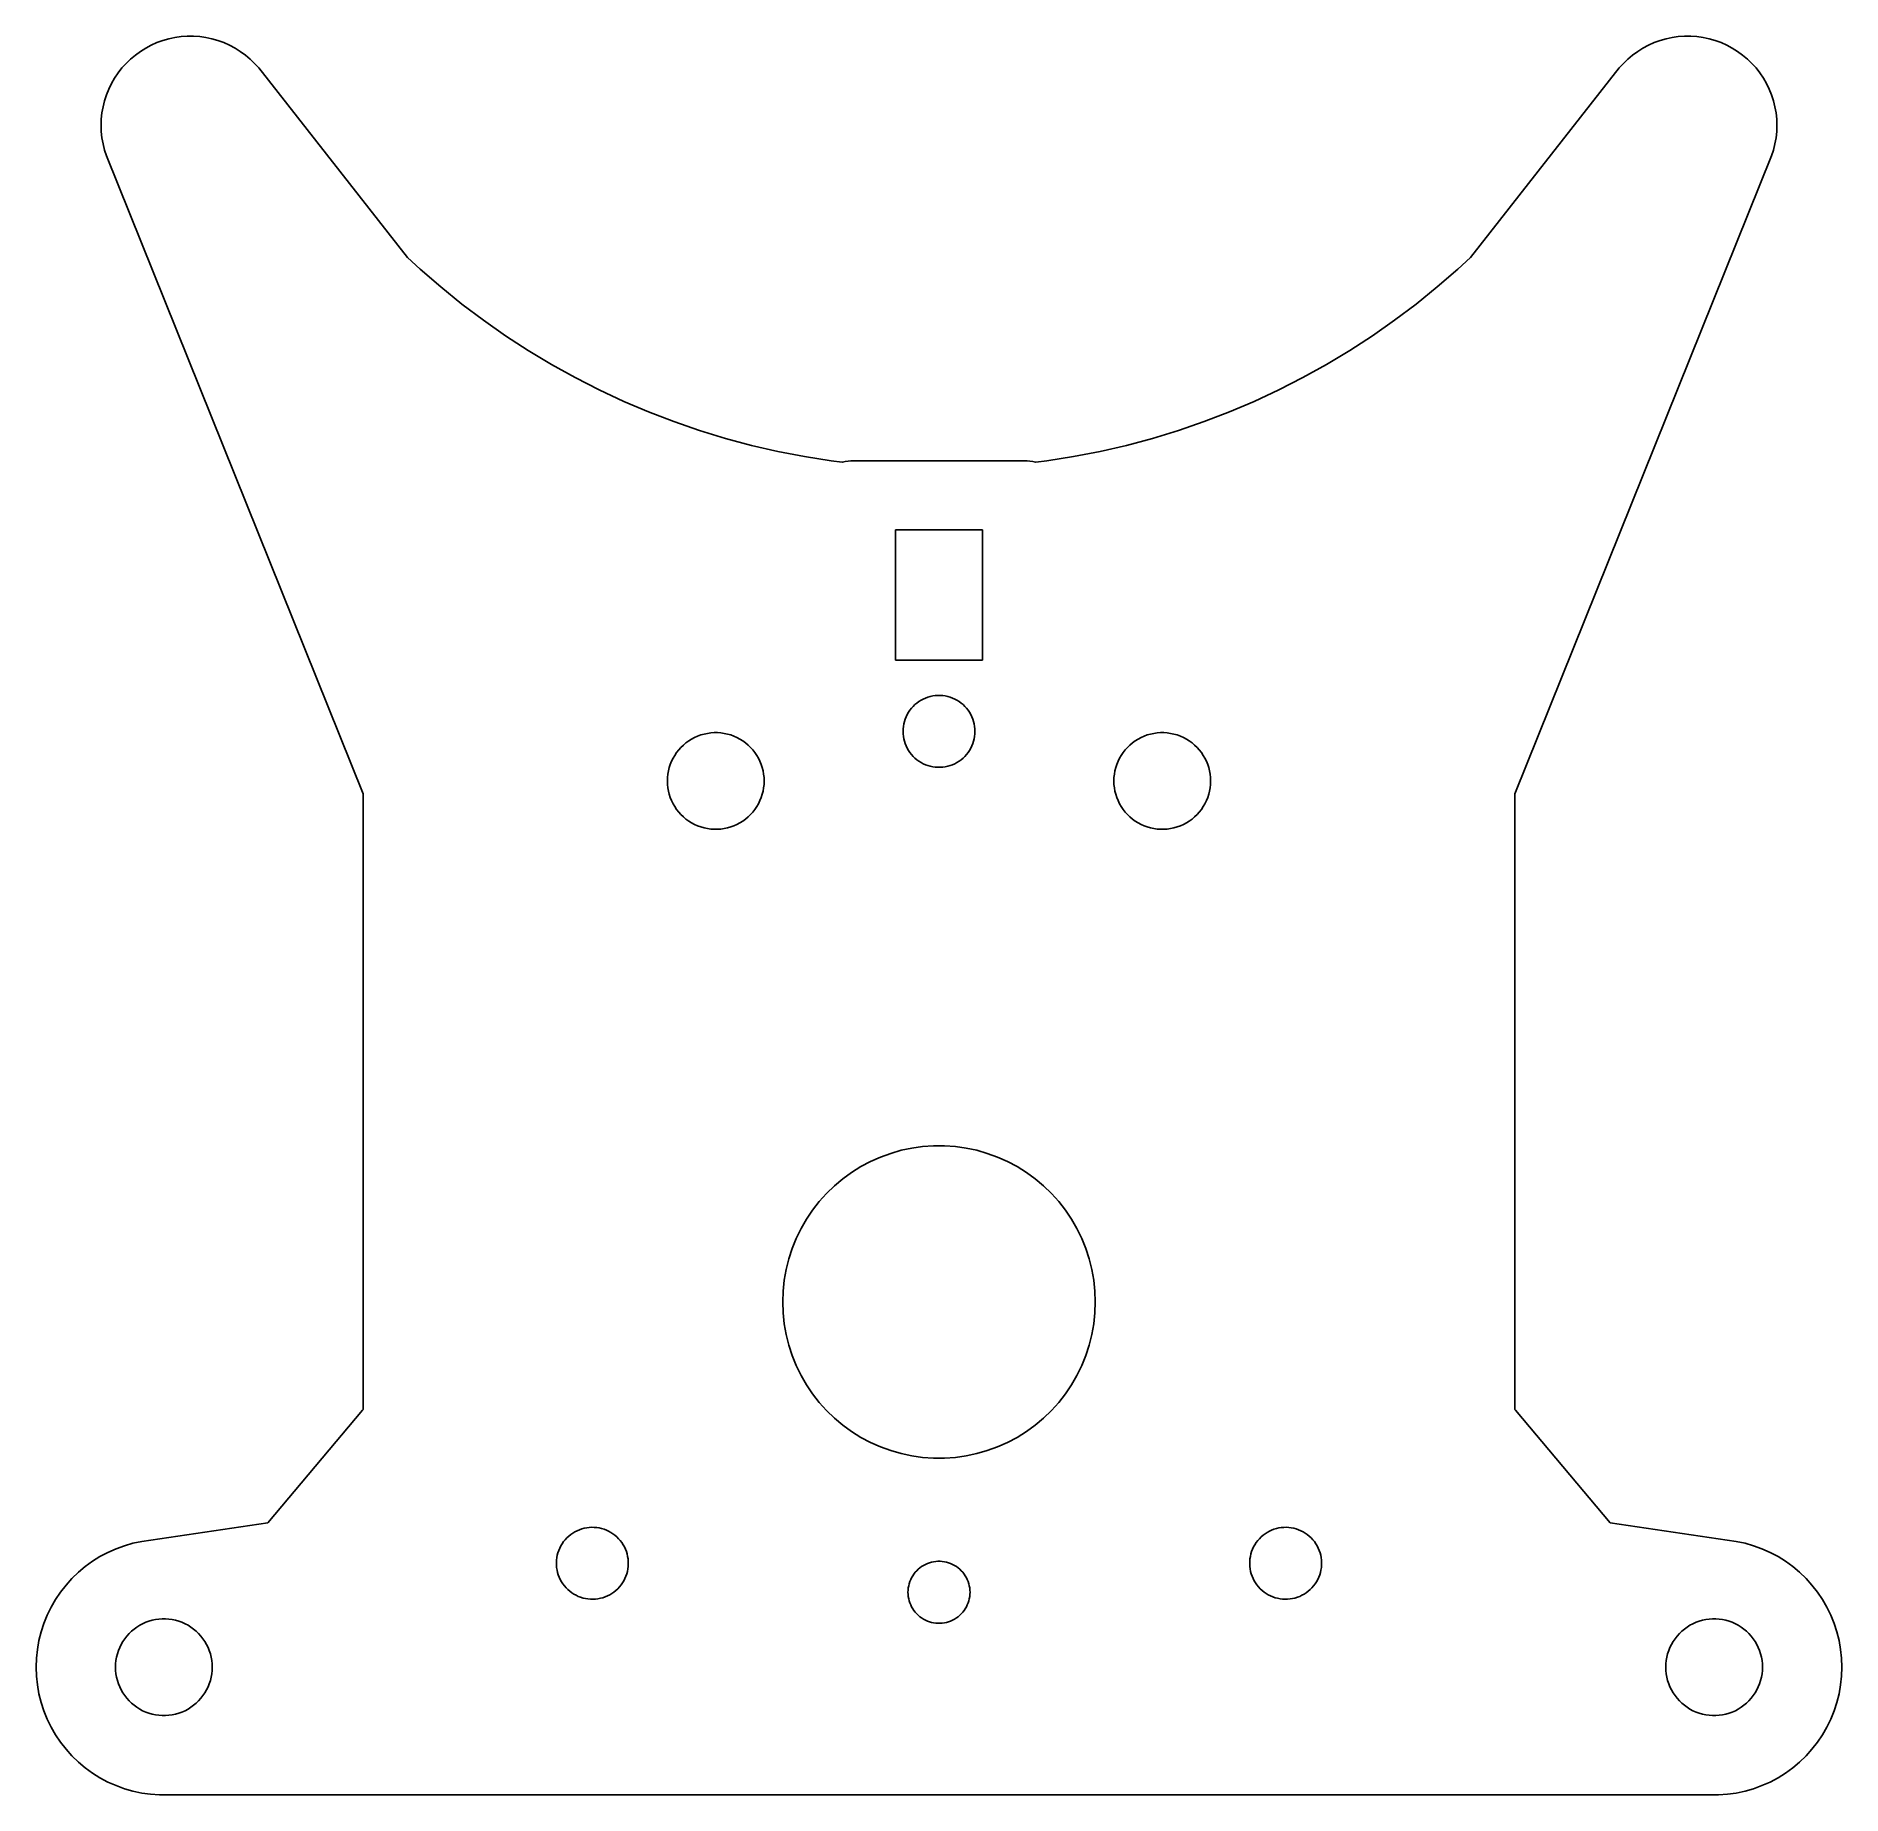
# Model space of a CAD drawing. Header units: metres. Extents: x -73 to 73, y -82 to 60.
import ezdxf

# ---------------------------------------------------------------- set-up
doc = ezdxf.new("R2010")
doc.units = ezdxf.units.M

msp = doc.modelspace()

# ---------------------------------------------------------------- linework, layer by layer
for p, q in [((-62.5869, 59.6976), (-63.0591, 59.5257)), ((-62.1038, 59.8361), (-62.5869, 59.6976)), ((-61.6122, 59.9406), (-62.1038, 59.8361)), ((-61.1146, 60.0106), (-61.6122, 59.9406)), ((-60.6132, 60.0456), (-61.1146, 60.0106)), ((-60.1107, 60.0456), (-60.6132, 60.0456)), ((-59.6094, 60.0106), (-60.1107, 60.0456)), ((-59.1117, 59.9406), (-59.6094, 60.0106)), ((-58.6201, 59.8361), (-59.1117, 59.9406)), ((-58.137, 59.6976), (-58.6201, 59.8361)), ((-57.6648, 59.5257), (-58.137, 59.6976)), ((58.137, 59.6976), (57.6648, 59.5257)), ((58.6201, 59.8361), (58.137, 59.6976)), ((59.1117, 59.9406), (58.6201, 59.8361)), ((59.6094, 60.0106), (59.1117, 59.9406)), ((60.1107, 60.0456), (59.6094, 60.0106)), ((60.6132, 60.0456), (60.1107, 60.0456)), ((61.1146, 60.0106), (60.6132, 60.0456)), ((61.6122, 59.9406), (61.1146, 60.0106)), ((62.1038, 59.8361), (61.6122, 59.9406)), ((62.5869, 59.6976), (62.1038, 59.8361)), ((63.0591, 59.5257), (62.5869, 59.6976)), ((-64.7947, 58.5237), (-65.1797, 58.2006)), ((-64.3882, 58.8191), (-64.7947, 58.5237)), ((-63.962, 59.0854), (-64.3882, 58.8191)), ((-63.5182, 59.3213), (-63.962, 59.0854)), ((-63.0591, 59.5257), (-63.5182, 59.3213)), ((-57.2057, 59.3213), (-57.6648, 59.5257)), ((-56.762, 59.0854), (-57.2057, 59.3213)), ((-56.3358, 58.8191), (-56.762, 59.0854)), ((-55.9292, 58.5237), (-56.3358, 58.8191)), ((-55.5442, 58.2006), (-55.9292, 58.5237)), ((55.9292, 58.5237), (55.5442, 58.2006)), ((56.3358, 58.8191), (55.9292, 58.5237)), ((56.762, 59.0854), (56.3358, 58.8191)), ((57.2057, 59.3213), (56.762, 59.0854)), ((57.6648, 59.5257), (57.2057, 59.3213)), ((63.5182, 59.3213), (63.0591, 59.5257)), ((63.962, 59.0854), (63.5182, 59.3213)), ((64.3882, 58.8191), (63.962, 59.0854)), ((64.7947, 58.5237), (64.3882, 58.8191)), ((65.1797, 58.2006), (64.7947, 58.5237)), ((-66.1869, 57.082), (-66.4679, 56.6654)), ((-65.8775, 57.4781), (-66.1869, 57.082)), ((-65.5412, 57.8515), (-65.8775, 57.4781)), ((-65.1797, 58.2006), (-65.5412, 57.8515)), ((-55.1827, 57.8515), (-55.5442, 58.2006)), ((-54.8465, 57.4781), (-55.1827, 57.8515)), ((-42.8456, 42.2092), (-54.8465, 57.4781)), ((54.8463, 57.4779), (42.8456, 42.2092)), ((55.1827, 57.8515), (54.8463, 57.4779)), ((55.5442, 58.2006), (55.1827, 57.8515)), ((65.5412, 57.8515), (65.1797, 58.2006)), ((65.8775, 57.4781), (65.5412, 57.8515)), ((66.1869, 57.082), (65.8775, 57.4781)), ((66.4679, 56.6654), (66.1869, 57.082)), ((-66.9395, 55.7785), (-67.1277, 55.3125)), ((-66.7192, 56.2302), (-66.9395, 55.7785)), ((-66.4679, 56.6654), (-66.7192, 56.2302)), ((66.7192, 56.2302), (66.4679, 56.6654)), ((66.9395, 55.7785), (66.7192, 56.2302)), ((67.1277, 55.3125), (66.9395, 55.7785)), ((-67.4046, 54.347), (-67.4919, 53.852)), ((-67.2831, 54.8346), (-67.4046, 54.347)), ((-67.1277, 55.3125), (-67.2831, 54.8346)), ((67.2831, 54.8346), (67.1277, 55.3125)), ((67.4046, 54.347), (67.2831, 54.8346)), ((67.4919, 53.852), (67.4046, 54.347)), ((-67.5444, 53.3522), (-67.562, 52.85)), ((-67.562, 52.85), (-67.5444, 52.3477)), ((-67.4919, 53.852), (-67.5444, 53.3522)), ((67.5444, 53.3522), (67.4919, 53.852)), ((67.562, 52.85), (67.5444, 53.3522)), ((67.5444, 52.3477), (67.562, 52.85)), ((-67.5444, 52.3477), (-67.4919, 51.8479)), ((-67.4919, 51.8479), (-67.4046, 51.353)), ((-67.4046, 51.353), (-67.2831, 50.8654)), ((67.2831, 50.8654), (67.4046, 51.353)), ((67.4046, 51.353), (67.4919, 51.8479)), ((67.4919, 51.8479), (67.5444, 52.3477)), ((-67.2831, 50.8654), (-67.1277, 50.3875)), ((-67.1277, 50.3875), (-46.44, -1.03738)), ((46.44, -1.03738), (67.1277, 50.3875)), ((67.1277, 50.3875), (67.2831, 50.8654)), ((-41.8207, 41.2534), (-42.8456, 42.2092)), ((-40.1742, 39.8222), (-41.8207, 41.2534)), ((41.8207, 41.2534), (40.1742, 39.8222)), ((42.8456, 42.2092), (41.8207, 41.2534)), ((-38.4788, 38.4493), (-40.1742, 39.8222)), ((40.1742, 39.8222), (38.4788, 38.4493)), ((-36.7366, 37.1364), (-38.4788, 38.4493)), ((38.4788, 38.4493), (36.7366, 37.1364)), ((-34.9496, 35.8851), (-36.7366, 37.1364)), ((36.7366, 37.1364), (34.9496, 35.8851)), ((-33.1199, 34.697), (-34.9496, 35.8851)), ((34.9496, 35.8851), (33.1199, 34.697)), ((-31.25, 33.5734), (-33.1199, 34.697)), ((-29.342, 32.5158), (-31.25, 33.5734)), ((31.25, 33.5734), (29.342, 32.5158)), ((33.1199, 34.697), (31.25, 33.5734)), ((-27.3982, 31.5254), (-29.342, 32.5158)), ((29.342, 32.5158), (27.3982, 31.5254)), ((-25.421, 30.6034), (-27.3982, 31.5254)), ((-23.4129, 29.751), (-25.421, 30.6034)), ((25.421, 30.6034), (23.4129, 29.751)), ((27.3982, 31.5254), (25.421, 30.6034)), ((-21.3763, 28.9692), (-23.4129, 29.751)), ((23.4129, 29.751), (21.3763, 28.9692)), ((-19.3136, 28.259), (-21.3763, 28.9692)), ((-17.2273, 27.6211), (-19.3136, 28.259)), ((19.3136, 28.259), (17.2273, 27.6211)), ((21.3763, 28.9692), (19.3136, 28.259)), ((-15.1201, 27.0565), (-17.2273, 27.6211)), ((-12.9945, 26.5658), (-15.1201, 27.0565)), ((-10.853, 26.1495), (-12.9945, 26.5658)), ((12.9945, 26.5658), (10.853, 26.1495)), ((15.1201, 27.0565), (12.9945, 26.5658)), ((17.2273, 27.6211), (15.1201, 27.0565)), ((-8.69832, 25.8082), (-10.853, 26.1495)), ((-7.79898, 25.6978), (-8.69832, 25.8082)), ((-7.77414, 25.7049), (-7.79898, 25.6978)), ((-7.55566, 25.7514), (-7.77414, 25.7049)), ((-7.33449, 25.7825), (-7.55566, 25.7514)), ((-7.11166, 25.798), (-7.33449, 25.7825)), ((7.11166, 25.798), (-7.11166, 25.798)), ((7.33449, 25.7825), (7.11166, 25.798)), ((7.55566, 25.7514), (7.33449, 25.7825)), ((7.77414, 25.7049), (7.55566, 25.7514)), ((7.79898, 25.6978), (7.77414, 25.7049)), ((8.69832, 25.8082), (7.79898, 25.6978)), ((10.853, 26.1495), (8.69832, 25.8082)), ((-3.5, 9.75), (-3.5, 20.25)), ((-3.5, 20.25), (3.5, 20.25)), ((3.5, 20.25), (3.5, 9.75)), ((3.5, 9.75), (-3.5, 9.75)), ((-2.34615, 5.70457), (-2.22153, 5.86407)), ((-2.22153, 5.86407), (-2.08607, 6.0145)), ((-2.08607, 6.0145), (-1.94048, 6.15511)), ((-1.94048, 6.15511), (-1.78542, 6.28522)), ((-1.78542, 6.28522), (-1.62166, 6.40421)), ((-1.62166, 6.40421), (-1.45, 6.51146)), ((-1.45, 6.51146), (-1.27127, 6.60649)), ((-1.27127, 6.60649), (-1.08635, 6.68883)), ((-1.08635, 6.68883), (-0.896149, 6.75806)), ((-0.896149, 6.75806), (-0.701569, 6.81384)), ((-0.701569, 6.81384), (-0.503571, 6.85594)), ((-0.503571, 6.85594), (-0.303131, 6.88411)), ((-0.303131, 6.88411), (-0.101196, 6.89822)), ((-0.101196, 6.89822), (0.101196, 6.89822)), ((0.101196, 6.89822), (0.303131, 6.88411)), ((0.303131, 6.88411), (0.503571, 6.85594)), ((0.503571, 6.85594), (0.701569, 6.81384)), ((0.701569, 6.81384), (0.896149, 6.75806)), ((0.896149, 6.75806), (1.08635, 6.68883)), ((1.08635, 6.68883), (1.27127, 6.60649)), ((1.27127, 6.60649), (1.45, 6.51146)), ((1.45, 6.51146), (1.62166, 6.40421)), ((1.62166, 6.40421), (1.78542, 6.28522)), ((1.78542, 6.28522), (1.94048, 6.15511)), ((1.94048, 6.15511), (2.08607, 6.0145)), ((2.08607, 6.0145), (2.22153, 5.86407)), ((2.22153, 5.86407), (2.34615, 5.70457)), ((-2.89293, 4.20229), (-2.87177, 4.40359)), ((-2.87177, 4.40359), (-2.83662, 4.60294)), ((-2.83662, 4.60294), (-2.78766, 4.79935)), ((-2.78766, 4.79935), (-2.7251, 4.99185)), ((-2.7251, 4.99185), (-2.64928, 5.17953)), ((-2.64928, 5.17953), (-2.56055, 5.36147)), ((-2.56055, 5.36147), (-2.45934, 5.53676)), ((-2.45934, 5.53676), (-2.34615, 5.70457)), ((2.34615, 5.70457), (2.45934, 5.53676)), ((2.45934, 5.53676), (2.56055, 5.36147)), ((2.56055, 5.36147), (2.64928, 5.17953)), ((2.64928, 5.17953), (2.7251, 4.99185)), ((2.7251, 4.99185), (2.78766, 4.79935)), ((2.78766, 4.79935), (2.83662, 4.60294)), ((2.83662, 4.60294), (2.87177, 4.40359)), ((2.87177, 4.40359), (2.89293, 4.20229)), ((-20.6096, 2.89825), (-20.4011, 3.07323)), ((-20.4011, 3.07323), (-20.1808, 3.23325)), ((-20.1808, 3.23325), (-19.95, 3.37749)), ((-19.95, 3.37749), (-19.7096, 3.50529)), ((-19.7096, 3.50529), (-19.461, 3.61601)), ((-19.461, 3.61601), (-19.2052, 3.70911)), ((-19.2052, 3.70911), (-18.9435, 3.78415)), ((-18.9435, 3.78415), (-18.6772, 3.84074)), ((-18.6772, 3.84074), (-18.4077, 3.87863)), ((-18.4077, 3.87863), (-18.1361, 3.89761)), ((-18.1361, 3.89761), (-17.8639, 3.89761)), ((-17.8639, 3.89761), (-17.5923, 3.87863)), ((-17.5923, 3.87863), (-17.3228, 3.84074)), ((-17.3228, 3.84074), (-17.0565, 3.78415)), ((-17.0565, 3.78415), (-16.7948, 3.70911)), ((-16.7948, 3.70911), (-16.539, 3.61601)), ((-16.539, 3.61601), (-16.2903, 3.50529)), ((-16.2903, 3.50529), (-16.05, 3.37749)), ((-16.05, 3.37749), (-15.8191, 3.23325)), ((-15.8191, 3.23325), (-15.5989, 3.07323)), ((-15.5989, 3.07323), (-15.3904, 2.89825)), ((-2.89999, 4), (-2.89293, 4.20229)), ((-2.89293, 3.7977), (-2.89999, 4)), ((-2.87177, 3.59639), (-2.89293, 3.7977)), ((-2.83662, 3.39705), (-2.87177, 3.59639)), ((-2.78766, 3.20064), (-2.83662, 3.39705)), ((-2.7251, 3.00813), (-2.78766, 3.20064)), ((-2.64928, 2.82045), (-2.7251, 3.00813)), ((2.7251, 3.00813), (2.64928, 2.82045)), ((2.78766, 3.20064), (2.7251, 3.00813)), ((2.83662, 3.39705), (2.78766, 3.20064)), ((2.87177, 3.59639), (2.83662, 3.39705)), ((2.89293, 3.7977), (2.87177, 3.59639)), ((2.89293, 4.20229), (2.89999, 4)), ((2.89999, 4), (2.89293, 3.7977)), ((15.3904, 2.89825), (15.5989, 3.07323)), ((15.5989, 3.07323), (15.8191, 3.23325)), ((15.8191, 3.23325), (16.05, 3.37749)), ((16.05, 3.37749), (16.2903, 3.50529)), ((16.2903, 3.50529), (16.539, 3.61601)), ((16.539, 3.61601), (16.7948, 3.70911)), ((16.7948, 3.70911), (17.0565, 3.78415)), ((17.0565, 3.78415), (17.3228, 3.84074)), ((17.3228, 3.84074), (17.5923, 3.87863)), ((17.5923, 3.87863), (17.8639, 3.89761)), ((17.8639, 3.89761), (18.1361, 3.89761)), ((18.1361, 3.89761), (18.4077, 3.87863)), ((18.4077, 3.87863), (18.6772, 3.84074)), ((18.6772, 3.84074), (18.9435, 3.78415)), ((18.9435, 3.78415), (19.2052, 3.70911)), ((19.2052, 3.70911), (19.461, 3.61601)), ((19.461, 3.61601), (19.7096, 3.50529)), ((19.7096, 3.50529), (19.95, 3.37749)), ((19.95, 3.37749), (20.1808, 3.23325)), ((20.1808, 3.23325), (20.4011, 3.07323)), ((20.4011, 3.07323), (20.6096, 2.89825)), ((-21.6648, 1.33388), (-21.5628, 1.58626)), ((-21.5628, 1.58626), (-21.4435, 1.83093)), ((-21.4435, 1.83093), (-21.3074, 2.06668)), ((-21.3074, 2.06668), (-21.1552, 2.29236)), ((-21.1552, 2.29236), (-20.9876, 2.50687)), ((-20.9876, 2.50687), (-20.8054, 2.70917)), ((-20.8054, 2.70917), (-20.6096, 2.89825)), ((-15.3904, 2.89825), (-15.1946, 2.70917)), ((-15.1946, 2.70917), (-15.0124, 2.50687)), ((-15.0124, 2.50687), (-14.8448, 2.29236)), ((-14.8448, 2.29236), (-14.6926, 2.06668)), ((-14.6926, 2.06668), (-14.5565, 1.83093)), ((-14.5565, 1.83093), (-14.4372, 1.58626)), ((-14.4372, 1.58626), (-14.3352, 1.33388)), ((-2.56055, 2.63852), (-2.64928, 2.82045)), ((-2.45934, 2.46323), (-2.56055, 2.63852)), ((-2.34615, 2.29541), (-2.45934, 2.46323)), ((-2.22153, 2.13591), (-2.34615, 2.29541)), ((-2.08607, 1.98549), (-2.22153, 2.13591)), ((-1.94048, 1.84488), (-2.08607, 1.98549)), ((-1.78542, 1.71477), (-1.94048, 1.84488)), ((-1.62166, 1.59578), (-1.78542, 1.71477)), ((-1.45, 1.48853), (-1.62166, 1.59578)), ((-1.27127, 1.39349), (-1.45, 1.48853)), ((1.45, 1.48853), (1.27127, 1.39349)), ((1.62166, 1.59578), (1.45, 1.48853)), ((1.78542, 1.71477), (1.62166, 1.59578)), ((1.94048, 1.84488), (1.78542, 1.71477)), ((2.08607, 1.98549), (1.94048, 1.84488)), ((2.22153, 2.13591), (2.08607, 1.98549)), ((2.34615, 2.29541), (2.22153, 2.13591)), ((2.45934, 2.46323), (2.34615, 2.29541)), ((2.56055, 2.63852), (2.45934, 2.46323)), ((2.64928, 2.82045), (2.56055, 2.63852)), ((14.3352, 1.33388), (14.4372, 1.58626)), ((14.4372, 1.58626), (14.5565, 1.83093)), ((14.5565, 1.83093), (14.6926, 2.06668)), ((14.6926, 2.06668), (14.8448, 2.29236)), ((14.8448, 2.29236), (15.0124, 2.50687)), ((15.0124, 2.50687), (15.1946, 2.70917)), ((15.1946, 2.70917), (15.3904, 2.89825)), ((20.6096, 2.89825), (20.8054, 2.70917)), ((20.8054, 2.70917), (20.9876, 2.50687)), ((20.9876, 2.50687), (21.1552, 2.29236)), ((21.1552, 2.29236), (21.3074, 2.06668)), ((21.3074, 2.06668), (21.4435, 1.83093)), ((21.4435, 1.83093), (21.5628, 1.58626)), ((21.5628, 1.58626), (21.6648, 1.33388)), ((-21.9, 0), (-21.8905, 0.272049)), ((-21.8905, -0.272049), (-21.9, 0)), ((-21.8905, 0.272049), (-21.862, 0.54277)), ((-21.862, 0.54277), (-21.8148, 0.810852)), ((-21.8148, 0.810852), (-21.7489, 1.07498)), ((-21.7489, 1.07498), (-21.6648, 1.33388)), ((-14.3352, 1.33388), (-14.2511, 1.07498)), ((-14.2511, 1.07498), (-14.1852, 0.810852)), ((-14.1852, 0.810852), (-14.1379, 0.54277)), ((-14.1379, 0.54277), (-14.1095, 0.272049)), ((-14.1095, 0.272049), (-14.1, 0)), ((-14.1, 0), (-14.1095, -0.272049)), ((-1.08635, 1.31116), (-1.27127, 1.39349)), ((-0.896149, 1.24193), (-1.08635, 1.31116)), ((-0.701569, 1.18614), (-0.896149, 1.24193)), ((-0.503571, 1.14406), (-0.701569, 1.18614)), ((-0.303131, 1.11588), (-0.503571, 1.14406)), ((-0.101196, 1.10176), (-0.303131, 1.11588)), ((0.101196, 1.10176), (-0.101196, 1.10176)), ((0.303131, 1.11588), (0.101196, 1.10176)), ((0.503571, 1.14406), (0.303131, 1.11588)), ((0.701569, 1.18614), (0.503571, 1.14406)), ((0.896149, 1.24193), (0.701569, 1.18614)), ((1.08635, 1.31116), (0.896149, 1.24193)), ((1.27127, 1.39349), (1.08635, 1.31116)), ((14.1, 0), (14.1095, 0.272049)), ((14.1095, -0.272049), (14.1, 0)), ((14.1095, 0.272049), (14.1379, 0.54277)), ((14.1379, 0.54277), (14.1852, 0.810852)), ((14.1852, 0.810852), (14.2511, 1.07498)), ((14.2511, 1.07498), (14.3352, 1.33388)), ((21.6648, 1.33388), (21.7489, 1.07498)), ((21.7489, 1.07498), (21.8148, 0.810852)), ((21.8148, 0.810852), (21.862, 0.54277)), ((21.862, 0.54277), (21.8905, 0.272049)), ((21.8905, 0.272049), (21.9, 0)), ((21.9, 0), (21.8905, -0.272049)), ((-46.44, -1.03738), (-46.44, -50.677)), ((-21.862, -0.54277), (-21.8905, -0.272049)), ((-21.8148, -0.810852), (-21.862, -0.54277)), ((-21.7489, -1.07498), (-21.8148, -0.810852)), ((-21.6648, -1.33388), (-21.7489, -1.07498)), ((-21.5628, -1.58626), (-21.6648, -1.33388)), ((-14.3352, -1.33388), (-14.4372, -1.58626)), ((-14.2511, -1.07498), (-14.3352, -1.33388)), ((-14.1852, -0.810852), (-14.2511, -1.07498)), ((-14.1379, -0.54277), (-14.1852, -0.810852)), ((-14.1095, -0.272049), (-14.1379, -0.54277)), ((14.1379, -0.54277), (14.1095, -0.272049)), ((14.1852, -0.810852), (14.1379, -0.54277)), ((14.2511, -1.07498), (14.1852, -0.810852)), ((14.3352, -1.33388), (14.2511, -1.07498)), ((14.4372, -1.58626), (14.3352, -1.33388)), ((21.6648, -1.33388), (21.5628, -1.58626)), ((21.7489, -1.07498), (21.6648, -1.33388)), ((21.8148, -0.810852), (21.7489, -1.07498)), ((21.862, -0.54277), (21.8148, -0.810852)), ((21.8905, -0.272049), (21.862, -0.54277)), ((46.44, -50.677), (46.44, -1.03738)), ((-21.4435, -1.83093), (-21.5628, -1.58626)), ((-21.3074, -2.06668), (-21.4435, -1.83093)), ((-21.1552, -2.29236), (-21.3074, -2.06668)), ((-20.9876, -2.50687), (-21.1552, -2.29236)), ((-20.8054, -2.70917), (-20.9876, -2.50687)), ((-20.6096, -2.89825), (-20.8054, -2.70917)), ((-20.4011, -3.07323), (-20.6096, -2.89825)), ((-15.3904, -2.89825), (-15.5989, -3.07323)), ((-15.1946, -2.70917), (-15.3904, -2.89825)), ((-15.0124, -2.50687), (-15.1946, -2.70917)), ((-14.8448, -2.29236), (-15.0124, -2.50687)), ((-14.6926, -2.06668), (-14.8448, -2.29236)), ((-14.5565, -1.83093), (-14.6926, -2.06668)), ((-14.4372, -1.58626), (-14.5565, -1.83093)), ((14.5565, -1.83093), (14.4372, -1.58626)), ((14.6926, -2.06668), (14.5565, -1.83093)), ((14.8448, -2.29236), (14.6926, -2.06668)), ((15.0124, -2.50687), (14.8448, -2.29236)), ((15.1946, -2.70917), (15.0124, -2.50687)), ((15.3904, -2.89825), (15.1946, -2.70917)), ((15.5989, -3.07323), (15.3904, -2.89825)), ((20.6096, -2.89825), (20.4011, -3.07323)), ((20.8054, -2.70917), (20.6096, -2.89825)), ((20.9876, -2.50687), (20.8054, -2.70917)), ((21.1552, -2.29236), (20.9876, -2.50687)), ((21.3074, -2.06668), (21.1552, -2.29236)), ((21.4435, -1.83093), (21.3074, -2.06668)), ((21.5628, -1.58626), (21.4435, -1.83093)), ((-20.1808, -3.23325), (-20.4011, -3.07323)), ((-19.95, -3.37749), (-20.1808, -3.23325)), ((-19.7096, -3.50529), (-19.95, -3.37749)), ((-19.461, -3.61601), (-19.7096, -3.50529)), ((-19.2052, -3.70911), (-19.461, -3.61601)), ((-18.9435, -3.78415), (-19.2052, -3.70911)), ((-18.6772, -3.84074), (-18.9435, -3.78415)), ((-18.4077, -3.87863), (-18.6772, -3.84074)), ((-18.1361, -3.89761), (-18.4077, -3.87863)), ((-17.8639, -3.89761), (-18.1361, -3.89761)), ((-17.5923, -3.87863), (-17.8639, -3.89761)), ((-17.3228, -3.84074), (-17.5923, -3.87863)), ((-17.0565, -3.78415), (-17.3228, -3.84074)), ((-16.7948, -3.70911), (-17.0565, -3.78415)), ((-16.539, -3.61601), (-16.7948, -3.70911)), ((-16.2903, -3.50529), (-16.539, -3.61601)), ((-16.05, -3.37749), (-16.2903, -3.50529)), ((-15.8191, -3.23325), (-16.05, -3.37749)), ((-15.5989, -3.07323), (-15.8191, -3.23325)), ((15.8191, -3.23325), (15.5989, -3.07323)), ((16.05, -3.37749), (15.8191, -3.23325)), ((16.2903, -3.50529), (16.05, -3.37749)), ((16.539, -3.61601), (16.2903, -3.50529)), ((16.7948, -3.70911), (16.539, -3.61601)), ((17.0565, -3.78415), (16.7948, -3.70911)), ((17.3228, -3.84074), (17.0565, -3.78415)), ((17.5923, -3.87863), (17.3228, -3.84074)), ((17.8639, -3.89761), (17.5923, -3.87863)), ((18.1361, -3.89761), (17.8639, -3.89761)), ((18.4077, -3.87863), (18.1361, -3.89761)), ((18.6772, -3.84074), (18.4077, -3.87863)), ((18.9435, -3.78415), (18.6772, -3.84074)), ((19.2052, -3.70911), (18.9435, -3.78415)), ((19.461, -3.61601), (19.2052, -3.70911)), ((19.7096, -3.50529), (19.461, -3.61601)), ((19.95, -3.37749), (19.7096, -3.50529)), ((20.1808, -3.23325), (19.95, -3.37749)), ((20.4011, -3.07323), (20.1808, -3.23325)), ((-5.52347, -30.6752), (-4.72003, -30.3175)), ((-4.72003, -30.3175), (-3.8936, -30.0167)), ((-3.8936, -30.0167), (-3.0482, -29.7743)), ((-3.0482, -29.7743), (-2.18796, -29.5914)), ((-2.18796, -29.5914), (-1.31705, -29.469)), ((-1.31705, -29.469), (-0.439728, -29.4077)), ((-0.439728, -29.4077), (0.439728, -29.4077)), ((0.439728, -29.4077), (1.31705, -29.469)), ((1.31705, -29.469), (2.18796, -29.5914)), ((2.18796, -29.5914), (3.0482, -29.7743)), ((3.0482, -29.7743), (3.8936, -30.0167)), ((3.8936, -30.0167), (4.72003, -30.3175)), ((4.72003, -30.3175), (5.52347, -30.6752)), ((-7.75732, -32.0711), (-7.04582, -31.5541)), ((-7.04582, -31.5541), (-6.29999, -31.0881)), ((-6.29999, -31.0881), (-5.52347, -30.6752)), ((5.52347, -30.6752), (6.29999, -31.0881)), ((6.29999, -31.0881), (7.04582, -31.5541)), ((7.04582, -31.5541), (7.75732, -32.0711)), ((-9.65215, -33.9009), (-9.06367, -33.2473)), ((-9.06367, -33.2473), (-8.43105, -32.6364)), ((-8.43105, -32.6364), (-7.75732, -32.0711)), ((7.75732, -32.0711), (8.43105, -32.6364)), ((8.43105, -32.6364), (9.06367, -33.2473)), ((9.06367, -33.2473), (9.65215, -33.9009)), ((-10.6854, -35.323), (-10.1936, -34.5939)), ((-10.1936, -34.5939), (-9.65215, -33.9009)), ((9.65215, -33.9009), (10.1936, -34.5939)), ((10.1936, -34.5939), (10.6854, -35.323)), ((-11.5107, -36.8751), (-11.1251, -36.0847)), ((-11.1251, -36.0847), (-10.6854, -35.323)), ((10.6854, -35.323), (11.1251, -36.0847)), ((11.1251, -36.0847), (11.5107, -36.8751)), ((-12.1119, -38.527), (-11.8401, -37.6905)), ((-11.8401, -37.6905), (-11.5107, -36.8751)), ((11.5107, -36.8751), (11.8401, -37.6905)), ((11.8401, -37.6905), (12.1119, -38.527)), ((-12.3246, -39.3803), (-12.1119, -38.527)), ((12.1119, -38.527), (12.3246, -39.3803)), ((-12.5693, -41.1211), (-12.4774, -40.2464)), ((-12.4774, -40.2464), (-12.3246, -39.3803)), ((12.3246, -39.3803), (12.4774, -40.2464)), ((12.4774, -40.2464), (12.5693, -41.1211)), ((-12.6, -42), (-12.5693, -41.1211)), ((-12.5693, -42.8789), (-12.6, -42)), ((12.5693, -41.1211), (12.6, -42)), ((12.6, -42), (12.5693, -42.8789)), ((-12.4774, -43.7536), (-12.5693, -42.8789)), ((12.5693, -42.8789), (12.4774, -43.7536)), ((-12.3246, -44.6197), (-12.4774, -43.7536)), ((-12.1119, -45.473), (-12.3246, -44.6197)), ((12.3246, -44.6197), (12.1119, -45.473)), ((12.4774, -43.7536), (12.3246, -44.6197)), ((-11.8401, -46.3094), (-12.1119, -45.473)), ((-11.5107, -47.1249), (-11.8401, -46.3094)), ((11.8401, -46.3094), (11.5107, -47.1249)), ((12.1119, -45.473), (11.8401, -46.3094)), ((-11.1251, -47.9153), (-11.5107, -47.1249)), ((-10.6854, -48.677), (-11.1251, -47.9153)), ((11.1251, -47.9153), (10.6854, -48.677)), ((11.5107, -47.1249), (11.1251, -47.9153)), ((-10.1936, -49.4061), (-10.6854, -48.677)), ((-9.65215, -50.0991), (-10.1936, -49.4061)), ((10.1936, -49.4061), (9.65215, -50.0991)), ((10.6854, -48.677), (10.1936, -49.4061)), ((-46.4789, -50.7202), (-54.1139, -59.7951)), ((-46.44, -50.677), (-46.4789, -50.7202)), ((-9.06367, -50.7527), (-9.65215, -50.0991)), ((-8.43105, -51.3636), (-9.06367, -50.7527)), ((9.06367, -50.7527), (8.43105, -51.3636)), ((9.65215, -50.0991), (9.06367, -50.7527)), ((46.4789, -50.7202), (46.44, -50.677)), ((54.1139, -59.7951), (46.4789, -50.7202)), ((-7.75732, -51.9289), (-8.43105, -51.3636)), ((-7.04582, -52.4459), (-7.75732, -51.9289)), ((7.75732, -51.9289), (7.04582, -52.4459)), ((8.43105, -51.3636), (7.75732, -51.9289)), ((-6.29999, -52.9119), (-7.04582, -52.4459)), ((-5.52347, -53.3248), (-6.29999, -52.9119)), ((-4.72003, -53.6825), (-5.52347, -53.3248)), ((-3.8936, -53.9833), (-4.72003, -53.6825)), ((4.72003, -53.6825), (3.8936, -53.9833)), ((5.52347, -53.3248), (4.72003, -53.6825)), ((6.29999, -52.9119), (5.52347, -53.3248)), ((7.04582, -52.4459), (6.29999, -52.9119)), ((-3.0482, -54.2257), (-3.8936, -53.9833)), ((-2.18796, -54.4086), (-3.0482, -54.2257)), ((-1.31705, -54.531), (-2.18796, -54.4086)), ((-0.439728, -54.5923), (-1.31705, -54.531)), ((0.439728, -54.5923), (-0.439728, -54.5923)), ((1.31705, -54.531), (0.439728, -54.5923)), ((2.18796, -54.4086), (1.31705, -54.531)), ((3.0482, -54.2257), (2.18796, -54.4086)), ((3.8936, -53.9833), (3.0482, -54.2257)), ((-54.1139, -59.7951), (-64.2886, -61.2965)), ((-30.1409, -61.1609), (-30.0029, -61.0129)), ((-30.0029, -61.0129), (-29.8548, -60.8749)), ((-29.8548, -60.8749), (-29.6975, -60.7475)), ((-29.6975, -60.7475), (-29.5317, -60.6314)), ((-29.5317, -60.6314), (-29.3582, -60.5271)), ((-29.3582, -60.5271), (-29.1778, -60.4352)), ((-29.1778, -60.4352), (-28.9915, -60.3561)), ((-28.9915, -60.3561), (-28.8001, -60.2902)), ((-28.8001, -60.2902), (-28.6046, -60.2379)), ((-28.6046, -60.2379), (-28.4059, -60.1992)), ((-28.4059, -60.1992), (-28.205, -60.1746)), ((-28.205, -60.1746), (-28.0029, -60.164)), ((-28.0029, -60.164), (-27.8005, -60.1675)), ((-27.8005, -60.1675), (-27.5988, -60.1851)), ((-27.5988, -60.1851), (-27.3989, -60.2168)), ((-27.3989, -60.2168), (-27.2017, -60.2623)), ((-27.2017, -60.2623), (-27.0081, -60.3215)), ((-27.0081, -60.3215), (-26.8191, -60.3941)), ((-26.8191, -60.3941), (-26.6357, -60.4796)), ((-26.6357, -60.4796), (-26.4586, -60.5777)), ((-26.4586, -60.5777), (-26.2889, -60.688)), ((-26.2889, -60.688), (-26.1272, -60.8098)), ((-26.1272, -60.8098), (-25.9744, -60.9426)), ((-25.9744, -60.9426), (-25.8313, -61.0857)), ((-25.8313, -61.0857), (-25.6985, -61.2385)), ((25.6985, -61.2385), (25.8313, -61.0857)), ((25.8313, -61.0857), (25.9744, -60.9426)), ((25.9744, -60.9426), (26.1272, -60.8098)), ((26.1272, -60.8098), (26.2889, -60.688)), ((26.2889, -60.688), (26.4586, -60.5777)), ((26.4586, -60.5777), (26.6357, -60.4796)), ((26.6357, -60.4796), (26.8191, -60.3941)), ((26.8191, -60.3941), (27.0081, -60.3215)), ((27.0081, -60.3215), (27.2017, -60.2623)), ((27.2017, -60.2623), (27.3989, -60.2168)), ((27.3989, -60.2168), (27.5988, -60.1851)), ((27.5988, -60.1851), (27.8005, -60.1675)), ((27.8005, -60.1675), (28.0029, -60.164)), ((28.0029, -60.164), (28.205, -60.1746)), ((28.205, -60.1746), (28.4059, -60.1992)), ((28.4059, -60.1992), (28.6046, -60.2379)), ((28.6046, -60.2379), (28.8001, -60.2902)), ((28.8001, -60.2902), (28.9915, -60.3561)), ((28.9915, -60.3561), (29.1778, -60.4352)), ((29.1778, -60.4352), (29.3582, -60.5271)), ((29.3582, -60.5271), (29.5317, -60.6314)), ((29.5317, -60.6314), (29.6975, -60.7475)), ((29.6975, -60.7475), (29.8548, -60.8749)), ((29.8548, -60.8749), (30.0029, -61.0129)), ((30.0029, -61.0129), (30.1409, -61.1609)), ((64.2886, -61.2965), (54.1139, -59.7951)), ((-67.65, -62.5199), (-68.2597, -62.9009)), ((-67.0152, -62.1824), (-67.65, -62.5199)), ((-66.3584, -61.89), (-67.0152, -62.1824)), ((-65.6829, -61.6441), (-66.3584, -61.89)), ((-64.9918, -61.446), (-65.6829, -61.6441)), ((-64.2886, -61.2965), (-64.9918, -61.446)), ((-30.8165, -62.6099), (-30.7779, -62.4112)), ((-30.7779, -62.4112), (-30.7255, -62.2156)), ((-30.7255, -62.2156), (-30.6596, -62.0242)), ((-30.6596, -62.0242), (-30.5805, -61.8379)), ((-30.5805, -61.8379), (-30.4886, -61.6576)), ((-30.4886, -61.6576), (-30.3844, -61.4841)), ((-30.3844, -61.4841), (-30.2683, -61.3183)), ((-30.2683, -61.3183), (-30.1409, -61.1609)), ((-25.6985, -61.2385), (-25.5767, -61.4001)), ((-25.5767, -61.4001), (-25.4664, -61.5699)), ((-25.4664, -61.5699), (-25.3683, -61.7469)), ((-25.3683, -61.7469), (-25.2828, -61.9304)), ((-25.2828, -61.9304), (-25.2102, -62.1194)), ((-25.2102, -62.1194), (-25.151, -62.3129)), ((-25.151, -62.3129), (-25.1055, -62.5102)), ((-25.1055, -62.5102), (-25.0739, -62.7101)), ((25.0739, -62.7101), (25.1055, -62.5102)), ((25.1055, -62.5102), (25.151, -62.3129)), ((25.151, -62.3129), (25.2102, -62.1194)), ((25.2102, -62.1194), (25.2828, -61.9304)), ((25.2828, -61.9304), (25.3683, -61.7469)), ((25.3683, -61.7469), (25.4664, -61.5699)), ((25.4664, -61.5699), (25.5767, -61.4001)), ((25.5767, -61.4001), (25.6985, -61.2385)), ((30.1409, -61.1609), (30.2683, -61.3183)), ((30.2683, -61.3183), (30.3844, -61.4841)), ((30.3844, -61.4841), (30.4886, -61.6576)), ((30.4886, -61.6576), (30.5805, -61.8379)), ((30.5805, -61.8379), (30.6596, -62.0242)), ((30.6596, -62.0242), (30.7255, -62.2156)), ((30.7255, -62.2156), (30.7779, -62.4112)), ((30.7779, -62.4112), (30.8165, -62.6099)), ((64.9918, -61.446), (64.2886, -61.2965)), ((65.6829, -61.6441), (64.9918, -61.446)), ((66.3584, -61.89), (65.6829, -61.6441)), ((67.0152, -62.1824), (66.3584, -61.89)), ((67.65, -62.5199), (67.0152, -62.1824)), ((68.2597, -62.9009), (67.65, -62.5199)), ((-69.392, -63.7856), (-69.9092, -64.285)), ((-68.8413, -63.3235), (-69.392, -63.7856)), ((-68.2597, -62.9009), (-68.8413, -63.3235)), ((-30.8518, -63.0129), (-30.8412, -62.8108)), ((-30.8483, -63.2153), (-30.8518, -63.0129)), ((-30.8306, -63.4169), (-30.8483, -63.2153)), ((-30.8412, -62.8108), (-30.8165, -62.6099)), ((-30.799, -63.6169), (-30.8306, -63.4169)), ((-30.7534, -63.8141), (-30.799, -63.6169)), ((-30.6942, -64.0077), (-30.7534, -63.8141)), ((-30.6217, -64.1966), (-30.6942, -64.0077)), ((-25.179, -63.9114), (-25.2449, -64.1028)), ((-25.1266, -63.7159), (-25.179, -63.9114)), ((-25.0879, -63.5172), (-25.1266, -63.7159)), ((-25.0633, -63.3163), (-25.0879, -63.5172)), ((-25.0739, -62.7101), (-25.0562, -62.9117)), ((-25.0527, -63.1141), (-25.0633, -63.3163)), ((-25.0562, -62.9117), (-25.0527, -63.1141)), ((-2.12012, -64.0752), (-2.02254, -63.9305)), ((-2.02254, -63.9305), (-1.9151, -63.793)), ((-1.9151, -63.793), (-1.79834, -63.6633)), ((-1.79834, -63.6633), (-1.67282, -63.5421)), ((-1.67282, -63.5421), (-1.53914, -63.43)), ((-1.53914, -63.43), (-1.39798, -63.3274)), ((-1.39798, -63.3274), (-1.24998, -63.2349)), ((-1.24998, -63.2349), (-1.09592, -63.153)), ((-1.09592, -63.153), (-0.936508, -63.082)), ((-0.936508, -63.082), (-0.772537, -63.0224)), ((-0.772537, -63.0224), (-0.604797, -62.9743)), ((-0.604797, -62.9743), (-0.434113, -62.938)), ((-0.434113, -62.938), (-0.261307, -62.9137)), ((-0.261307, -62.9137), (-0.087235, -62.9015)), ((-0.087235, -62.9015), (0.087235, -62.9015)), ((0.087235, -62.9015), (0.261307, -62.9137)), ((0.261307, -62.9137), (0.434113, -62.938)), ((0.434113, -62.938), (0.604797, -62.9743)), ((0.604797, -62.9743), (0.772537, -63.0224)), ((0.772537, -63.0224), (0.936508, -63.082)), ((0.936508, -63.082), (1.09592, -63.153)), ((1.09592, -63.153), (1.25, -63.2349)), ((1.25, -63.2349), (1.39798, -63.3274)), ((1.39798, -63.3274), (1.53914, -63.43)), ((1.53914, -63.43), (1.67282, -63.5421)), ((1.67282, -63.5421), (1.79834, -63.6633)), ((1.79834, -63.6633), (1.9151, -63.793)), ((1.9151, -63.793), (2.02254, -63.9305)), ((2.02254, -63.9305), (2.12012, -64.0752)), ((25.0527, -63.1141), (25.0562, -62.9117)), ((25.0633, -63.3163), (25.0527, -63.1141)), ((25.0562, -62.9117), (25.0739, -62.7101)), ((25.0879, -63.5172), (25.0633, -63.3163)), ((25.1266, -63.7159), (25.0879, -63.5172)), ((25.179, -63.9114), (25.1266, -63.7159)), ((25.2449, -64.1028), (25.179, -63.9114)), ((30.6942, -64.0077), (30.6217, -64.1966)), ((30.7534, -63.8141), (30.6942, -64.0077)), ((30.799, -63.6169), (30.7534, -63.8141)), ((30.8306, -63.4169), (30.799, -63.6169)), ((30.8165, -62.6099), (30.8412, -62.8108)), ((30.8483, -63.2153), (30.8306, -63.4169)), ((30.8412, -62.8108), (30.8518, -63.0129)), ((30.8518, -63.0129), (30.8483, -63.2153)), ((68.8413, -63.3235), (68.2597, -62.9009)), ((69.392, -63.7856), (68.8413, -63.3235)), ((69.9092, -64.285), (69.392, -63.7856)), ((-70.8329, -65.3858), (-71.2349, -65.9818)), ((-70.3903, -64.8193), (-70.8329, -65.3858)), ((-69.9092, -64.285), (-70.3903, -64.8193)), ((-30.5361, -64.3801), (-30.6217, -64.1966)), ((-30.438, -64.5571), (-30.5361, -64.3801)), ((-30.3278, -64.7269), (-30.438, -64.5571)), ((-30.206, -64.8885), (-30.3278, -64.7269)), ((-30.0732, -65.0413), (-30.206, -64.8885)), ((-29.93, -65.1844), (-30.0732, -65.0413)), ((-29.7773, -65.3172), (-29.93, -65.1844)), ((-29.6156, -65.4391), (-29.7773, -65.3172)), ((-29.4458, -65.5493), (-29.6156, -65.4391)), ((-26.3728, -65.4957), (-26.5463, -65.5999)), ((-26.207, -65.3796), (-26.3728, -65.4957)), ((-26.0497, -65.2522), (-26.207, -65.3796)), ((-25.9016, -65.1141), (-26.0497, -65.2522)), ((-25.7636, -64.9661), (-25.9016, -65.1141)), ((-25.6362, -64.8088), (-25.7636, -64.9661)), ((-25.5201, -64.643), (-25.6362, -64.8088)), ((-25.4158, -64.4695), (-25.5201, -64.643)), ((-25.3239, -64.2891), (-25.4158, -64.4695)), ((-25.2449, -64.1028), (-25.3239, -64.2891)), ((-2.5, -65.4), (-2.4939, -65.2256)), ((-2.4939, -65.5744), (-2.5, -65.4)), ((-2.4939, -65.2256), (-2.47566, -65.0521)), ((-2.47566, -65.0521), (-2.44536, -64.8802)), ((-2.44536, -64.8802), (-2.40315, -64.7109)), ((-2.40315, -64.7109), (-2.34923, -64.545)), ((-2.34923, -64.545), (-2.28386, -64.3831)), ((-2.28386, -64.3831), (-2.20737, -64.2263)), ((-2.20737, -64.2263), (-2.12012, -64.0752)), ((2.12012, -64.0752), (2.20737, -64.2263)), ((2.20737, -64.2263), (2.28386, -64.3831)), ((2.28386, -64.3831), (2.34923, -64.545)), ((2.34923, -64.545), (2.40315, -64.7109)), ((2.40315, -64.7109), (2.44536, -64.8802)), ((2.44536, -64.8802), (2.47566, -65.0521)), ((2.47566, -65.0521), (2.4939, -65.2256)), ((2.4939, -65.2256), (2.5, -65.4)), ((2.5, -65.4), (2.4939, -65.5744)), ((25.3239, -64.2891), (25.2449, -64.1028)), ((25.4158, -64.4695), (25.3239, -64.2891)), ((25.5201, -64.643), (25.4158, -64.4695)), ((25.6362, -64.8088), (25.5201, -64.643)), ((25.7636, -64.9661), (25.6362, -64.8088)), ((25.9016, -65.1141), (25.7636, -64.9661)), ((26.0497, -65.2522), (25.9016, -65.1141)), ((26.207, -65.3796), (26.0497, -65.2522)), ((26.3728, -65.4957), (26.207, -65.3796)), ((26.5463, -65.5999), (26.3728, -65.4957)), ((29.6156, -65.4391), (29.4458, -65.5493)), ((29.7773, -65.3172), (29.6156, -65.4391)), ((29.93, -65.1844), (29.7773, -65.3172)), ((30.0732, -65.0413), (29.93, -65.1844)), ((30.206, -64.8885), (30.0732, -65.0413)), ((30.3278, -64.7269), (30.206, -64.8885)), ((30.438, -64.5571), (30.3278, -64.7269)), ((30.5361, -64.3801), (30.438, -64.5571)), ((30.6217, -64.1966), (30.5361, -64.3801)), ((70.3903, -64.8193), (69.9092, -64.285)), ((70.8329, -65.3858), (70.3903, -64.8193)), ((71.2349, -65.9818), (70.8329, -65.3858)), ((-71.5944, -66.6044), (-71.9095, -67.2506)), ((-71.2349, -65.9818), (-71.5944, -66.6044)), ((-29.2688, -65.6474), (-29.4458, -65.5493)), ((-29.0854, -65.733), (-29.2688, -65.6474)), ((-28.8964, -65.8055), (-29.0854, -65.733)), ((-28.7028, -65.8647), (-28.8964, -65.8055)), ((-28.5056, -65.9102), (-28.7028, -65.8647)), ((-28.3057, -65.9419), (-28.5056, -65.9102)), ((-28.104, -65.9595), (-28.3057, -65.9419)), ((-27.9016, -65.9631), (-28.104, -65.9595)), ((-27.6995, -65.9525), (-27.9016, -65.9631)), ((-27.4986, -65.9278), (-27.6995, -65.9525)), ((-27.2999, -65.8892), (-27.4986, -65.9278)), ((-27.1044, -65.8368), (-27.2999, -65.8892)), ((-26.913, -65.7709), (-27.1044, -65.8368)), ((-26.7266, -65.6918), (-26.913, -65.7709)), ((-26.5463, -65.5999), (-26.7266, -65.6918)), ((-2.47566, -65.7479), (-2.4939, -65.5744)), ((-2.44536, -65.9198), (-2.47566, -65.7479)), ((-2.40315, -66.0891), (-2.44536, -65.9198)), ((-2.34923, -66.2551), (-2.40315, -66.0891)), ((-2.28386, -66.4168), (-2.34923, -66.2551)), ((-2.20737, -66.5737), (-2.28386, -66.4168)), ((-2.12012, -66.7248), (-2.20737, -66.5737)), ((-2.02254, -66.8695), (-2.12012, -66.7248)), ((-1.9151, -67.007), (-2.02254, -66.8695)), ((2.02254, -66.8695), (1.9151, -67.007)), ((2.12012, -66.7248), (2.02254, -66.8695)), ((2.20737, -66.5737), (2.12012, -66.7248)), ((2.28386, -66.4168), (2.20737, -66.5737)), ((2.34923, -66.2551), (2.28386, -66.4168)), ((2.40315, -66.0891), (2.34923, -66.2551)), ((2.44536, -65.9198), (2.40315, -66.0891)), ((2.47566, -65.7479), (2.44536, -65.9198)), ((2.4939, -65.5744), (2.47566, -65.7479)), ((26.7266, -65.6918), (26.5463, -65.5999)), ((26.913, -65.7709), (26.7266, -65.6918)), ((27.1044, -65.8368), (26.913, -65.7709)), ((27.2999, -65.8892), (27.1044, -65.8368)), ((27.4986, -65.9278), (27.2999, -65.8892)), ((27.6995, -65.9525), (27.4986, -65.9278)), ((27.9016, -65.9631), (27.6995, -65.9525)), ((28.104, -65.9595), (27.9016, -65.9631)), ((28.3057, -65.9419), (28.104, -65.9595)), ((28.5056, -65.9102), (28.3057, -65.9419)), ((28.7028, -65.8647), (28.5056, -65.9102)), ((28.8964, -65.8055), (28.7028, -65.8647)), ((29.0854, -65.733), (28.8964, -65.8055)), ((29.2688, -65.6474), (29.0854, -65.733)), ((29.4458, -65.5493), (29.2688, -65.6474)), ((71.5944, -66.6044), (71.2349, -65.9818)), ((71.9095, -67.2506), (71.5944, -66.6044)), ((-72.1788, -67.9172), (-72.401, -68.6009)), ((-71.9095, -67.2506), (-72.1788, -67.9172)), ((-65.1096, -68.5417), (-64.9011, -68.3668)), ((-64.9011, -68.3668), (-64.6808, -68.2068)), ((-64.6808, -68.2068), (-64.45, -68.0625)), ((-64.45, -68.0625), (-64.2096, -67.9347)), ((-64.2096, -67.9347), (-63.961, -67.824)), ((-63.961, -67.824), (-63.7052, -67.7309)), ((-63.7052, -67.7309), (-63.4435, -67.6558)), ((-63.4435, -67.6558), (-63.1772, -67.5992)), ((-63.1772, -67.5992), (-62.9077, -67.5614)), ((-62.9077, -67.5614), (-62.6361, -67.5424)), ((-62.6361, -67.5424), (-62.3639, -67.5424)), ((-62.3639, -67.5424), (-62.0923, -67.5614)), ((-62.0923, -67.5614), (-61.8228, -67.5992)), ((-61.8228, -67.5992), (-61.5565, -67.6558)), ((-61.5565, -67.6558), (-61.2948, -67.7309)), ((-61.2948, -67.7309), (-61.039, -67.824)), ((-61.039, -67.824), (-60.7903, -67.9347)), ((-60.7903, -67.9347), (-60.55, -68.0625)), ((-60.55, -68.0625), (-60.3191, -68.2068)), ((-60.3191, -68.2068), (-60.0989, -68.3668)), ((-60.0989, -68.3668), (-59.8904, -68.5417)), ((-1.79834, -67.1366), (-1.9151, -67.007)), ((-1.67282, -67.2579), (-1.79834, -67.1366)), ((-1.53914, -67.37), (-1.67282, -67.2579)), ((-1.39798, -67.4726), (-1.53914, -67.37)), ((-1.25, -67.5651), (-1.39798, -67.4726)), ((-1.09592, -67.647), (-1.25, -67.5651)), ((-0.936508, -67.718), (-1.09592, -67.647)), ((-0.772537, -67.7776), (-0.936508, -67.718)), ((-0.604797, -67.8257), (-0.772537, -67.7776)), ((-0.434113, -67.862), (-0.604797, -67.8257)), ((-0.261307, -67.8863), (-0.434113, -67.862)), ((-0.087235, -67.8985), (-0.261307, -67.8863)), ((0.087235, -67.8985), (-0.087235, -67.8985)), ((0.261307, -67.8863), (0.087235, -67.8985)), ((0.434113, -67.862), (0.261307, -67.8863)), ((0.604797, -67.8257), (0.434113, -67.862)), ((0.772537, -67.7776), (0.604797, -67.8257)), ((0.936508, -67.718), (0.772537, -67.7776)), ((1.09592, -67.647), (0.936508, -67.718)), ((1.25, -67.5651), (1.09592, -67.647)), ((1.39798, -67.4726), (1.25, -67.5651)), ((1.53914, -67.37), (1.39798, -67.4726)), ((1.67282, -67.2579), (1.53914, -67.37)), ((1.79834, -67.1366), (1.67282, -67.2579)), ((1.9151, -67.007), (1.79834, -67.1366)), ((59.8904, -68.5417), (60.0989, -68.3668)), ((60.0989, -68.3668), (60.3191, -68.2068)), ((60.3191, -68.2068), (60.55, -68.0625)), ((60.55, -68.0625), (60.7903, -67.9347)), ((60.7903, -67.9347), (61.039, -67.824)), ((61.039, -67.824), (61.2948, -67.7309)), ((61.2948, -67.7309), (61.5565, -67.6558)), ((61.5565, -67.6558), (61.8228, -67.5992)), ((61.8228, -67.5992), (62.0923, -67.5614)), ((62.0923, -67.5614), (62.3639, -67.5424)), ((62.3639, -67.5424), (62.6361, -67.5424)), ((62.6361, -67.5424), (62.9077, -67.5614)), ((62.9077, -67.5614), (63.1772, -67.5992)), ((63.1772, -67.5992), (63.4435, -67.6558)), ((63.4435, -67.6558), (63.7052, -67.7309)), ((63.7052, -67.7309), (63.961, -67.824)), ((63.961, -67.824), (64.2096, -67.9347)), ((64.2096, -67.9347), (64.45, -68.0625)), ((64.45, -68.0625), (64.6808, -68.2068)), ((64.6808, -68.2068), (64.9011, -68.3668)), ((64.9011, -68.3668), (65.1096, -68.5417)), ((72.1788, -67.9172), (71.9095, -67.2506)), ((72.401, -68.6009), (72.1788, -67.9172)), ((-72.5749, -69.2985), (-72.6998, -70.0065)), ((-72.401, -68.6009), (-72.5749, -69.2985)), ((-66.1648, -70.1061), (-66.0628, -69.8537)), ((-66.0628, -69.8537), (-65.9435, -69.6091)), ((-65.9435, -69.6091), (-65.8074, -69.3733)), ((-65.8074, -69.3733), (-65.6552, -69.1476)), ((-65.6552, -69.1476), (-65.4876, -68.9331)), ((-65.4876, -68.9331), (-65.3054, -68.7308)), ((-65.3054, -68.7308), (-65.1096, -68.5417)), ((-59.8904, -68.5417), (-59.6946, -68.7308)), ((-59.6946, -68.7308), (-59.5124, -68.9331)), ((-59.5124, -68.9331), (-59.3448, -69.1476)), ((-59.3448, -69.1476), (-59.1926, -69.3733)), ((-59.1926, -69.3733), (-59.0565, -69.6091)), ((-59.0565, -69.6091), (-58.9372, -69.8537)), ((-58.9372, -69.8537), (-58.8352, -70.1061)), ((58.8352, -70.1061), (58.9372, -69.8537)), ((58.9372, -69.8537), (59.0565, -69.6091)), ((59.0565, -69.6091), (59.1926, -69.3733)), ((59.1926, -69.3733), (59.3448, -69.1476)), ((59.3448, -69.1476), (59.5124, -68.9331)), ((59.5124, -68.9331), (59.6946, -68.7308)), ((59.6946, -68.7308), (59.8904, -68.5417)), ((65.1096, -68.5417), (65.3054, -68.7308)), ((65.3054, -68.7308), (65.4876, -68.9331)), ((65.4876, -68.9331), (65.6552, -69.1476)), ((65.6552, -69.1476), (65.8074, -69.3733)), ((65.8074, -69.3733), (65.9435, -69.6091)), ((65.9435, -69.6091), (66.0628, -69.8537)), ((66.0628, -69.8537), (66.1648, -70.1061)), ((72.5749, -69.2985), (72.401, -68.6009)), ((72.6998, -70.0065), (72.5749, -69.2985)), ((-72.7749, -70.7215), (-72.8, -71.44)), ((-72.6998, -70.0065), (-72.7749, -70.7215)), ((-66.4, -71.44), (-66.3905, -71.168)), ((-66.3905, -71.168), (-66.362, -70.8972)), ((-66.362, -70.8972), (-66.3148, -70.6291)), ((-66.3148, -70.6291), (-66.2489, -70.365)), ((-66.2489, -70.365), (-66.1648, -70.1061)), ((-58.8352, -70.1061), (-58.7511, -70.365)), ((-58.7511, -70.365), (-58.6852, -70.6291)), ((-58.6852, -70.6291), (-58.638, -70.8972)), ((-58.638, -70.8972), (-58.6095, -71.168)), ((-58.6095, -71.168), (-58.6, -71.44)), ((58.6, -71.44), (58.6095, -71.168)), ((58.6095, -71.168), (58.638, -70.8972)), ((58.638, -70.8972), (58.6852, -70.6291)), ((58.6852, -70.6291), (58.7511, -70.365)), ((58.7511, -70.365), (58.8352, -70.1061)), ((66.1648, -70.1061), (66.2489, -70.365)), ((66.2489, -70.365), (66.3148, -70.6291)), ((66.3148, -70.6291), (66.362, -70.8972)), ((66.362, -70.8972), (66.3905, -71.168)), ((66.3905, -71.168), (66.4, -71.44)), ((72.7749, -70.7215), (72.6998, -70.0065)), ((72.8, -71.44), (72.7749, -70.7215)), ((-72.8, -71.44), (-72.7749, -72.1585)), ((-72.7749, -72.1585), (-72.6998, -72.8735)), ((-66.3905, -71.7121), (-66.4, -71.44)), ((-66.362, -71.9828), (-66.3905, -71.7121)), ((-66.3148, -72.2509), (-66.362, -71.9828)), ((-66.2489, -72.515), (-66.3148, -72.2509)), ((-66.1648, -72.7739), (-66.2489, -72.515)), ((-66.0628, -73.0263), (-66.1648, -72.7739)), ((-58.8352, -72.7739), (-58.9372, -73.0263)), ((-58.7511, -72.515), (-58.8352, -72.7739)), ((-58.6852, -72.2509), (-58.7511, -72.515)), ((-58.638, -71.9828), (-58.6852, -72.2509)), ((-58.6095, -71.7121), (-58.638, -71.9828)), ((-58.6, -71.44), (-58.6095, -71.7121)), ((58.6095, -71.7121), (58.6, -71.44)), ((58.638, -71.9828), (58.6095, -71.7121)), ((58.6852, -72.2509), (58.638, -71.9828)), ((58.7511, -72.515), (58.6852, -72.2509)), ((58.8352, -72.7739), (58.7511, -72.515)), ((58.9372, -73.0263), (58.8352, -72.7739)), ((66.1648, -72.7739), (66.0628, -73.0263)), ((66.2489, -72.515), (66.1648, -72.7739)), ((66.3148, -72.2509), (66.2489, -72.515)), ((66.362, -71.9828), (66.3148, -72.2509)), ((66.3905, -71.7121), (66.362, -71.9828)), ((66.4, -71.44), (66.3905, -71.7121)), ((72.6998, -72.8735), (72.7749, -72.1585)), ((72.7749, -72.1585), (72.8, -71.44)), ((-72.6998, -72.8735), (-72.5749, -73.5815)), ((-72.5749, -73.5815), (-72.401, -74.2791)), ((-65.9435, -73.2709), (-66.0628, -73.0263)), ((-65.8074, -73.5067), (-65.9435, -73.2709)), ((-65.6552, -73.7324), (-65.8074, -73.5067)), ((-65.4876, -73.9469), (-65.6552, -73.7324)), ((-65.3054, -74.1492), (-65.4876, -73.9469)), ((-65.1096, -74.3383), (-65.3054, -74.1492)), ((-59.6946, -74.1492), (-59.8904, -74.3383)), ((-59.5124, -73.9469), (-59.6946, -74.1492)), ((-59.3448, -73.7324), (-59.5124, -73.9469)), ((-59.1926, -73.5067), (-59.3448, -73.7324)), ((-59.0565, -73.2709), (-59.1926, -73.5067)), ((-58.9372, -73.0263), (-59.0565, -73.2709)), ((59.0565, -73.2709), (58.9372, -73.0263)), ((59.1926, -73.5067), (59.0565, -73.2709)), ((59.3448, -73.7324), (59.1926, -73.5067)), ((59.5124, -73.9469), (59.3448, -73.7324)), ((59.6946, -74.1492), (59.5124, -73.9469)), ((59.8904, -74.3383), (59.6946, -74.1492)), ((65.3054, -74.1492), (65.1096, -74.3383)), ((65.4876, -73.9469), (65.3054, -74.1492)), ((65.6552, -73.7324), (65.4876, -73.9469)), ((65.8074, -73.5067), (65.6552, -73.7324)), ((65.9435, -73.2709), (65.8074, -73.5067)), ((66.0628, -73.0263), (65.9435, -73.2709)), ((72.401, -74.2791), (72.5749, -73.5815)), ((72.5749, -73.5815), (72.6998, -72.8735)), ((-72.401, -74.2791), (-72.1788, -74.9628)), ((-72.1788, -74.9628), (-71.9095, -75.6294)), ((-71.9095, -75.6294), (-71.5944, -76.2756)), ((-64.9011, -74.5132), (-65.1096, -74.3383)), ((-64.6808, -74.6732), (-64.9011, -74.5132)), ((-64.45, -74.8175), (-64.6808, -74.6732)), ((-64.2096, -74.9453), (-64.45, -74.8175)), ((-63.961, -75.056), (-64.2096, -74.9453)), ((-63.7052, -75.1491), (-63.961, -75.056)), ((-63.4435, -75.2242), (-63.7052, -75.1491)), ((-63.1772, -75.2807), (-63.4435, -75.2242)), ((-62.9077, -75.3186), (-63.1772, -75.2807)), ((-62.6361, -75.3376), (-62.9077, -75.3186)), ((-62.3639, -75.3376), (-62.6361, -75.3376)), ((-62.0923, -75.3186), (-62.3639, -75.3376)), ((-61.8228, -75.2807), (-62.0923, -75.3186)), ((-61.5565, -75.2242), (-61.8228, -75.2807)), ((-61.2948, -75.1491), (-61.5565, -75.2242)), ((-61.039, -75.056), (-61.2948, -75.1491)), ((-60.7903, -74.9453), (-61.039, -75.056)), ((-60.55, -74.8175), (-60.7903, -74.9453)), ((-60.3191, -74.6732), (-60.55, -74.8175)), ((-60.0989, -74.5132), (-60.3191, -74.6732)), ((-59.8904, -74.3383), (-60.0989, -74.5132)), ((60.0989, -74.5132), (59.8904, -74.3383)), ((60.3191, -74.6732), (60.0989, -74.5132)), ((60.55, -74.8175), (60.3191, -74.6732)), ((60.7903, -74.9453), (60.55, -74.8175)), ((61.039, -75.056), (60.7903, -74.9453)), ((61.2948, -75.1491), (61.039, -75.056)), ((61.5565, -75.2242), (61.2948, -75.1491)), ((61.8228, -75.2807), (61.5565, -75.2242)), ((62.0923, -75.3186), (61.8228, -75.2807)), ((62.3639, -75.3376), (62.0923, -75.3186)), ((62.6361, -75.3376), (62.3639, -75.3376)), ((62.9077, -75.3186), (62.6361, -75.3376)), ((63.1772, -75.2807), (62.9077, -75.3186)), ((63.4435, -75.2242), (63.1772, -75.2807)), ((63.7052, -75.1491), (63.4435, -75.2242)), ((63.961, -75.056), (63.7052, -75.1491)), ((64.2096, -74.9453), (63.961, -75.056)), ((64.45, -74.8175), (64.2096, -74.9453)), ((64.6808, -74.6732), (64.45, -74.8175)), ((64.9011, -74.5132), (64.6808, -74.6732)), ((65.1096, -74.3383), (64.9011, -74.5132)), ((71.5944, -76.2756), (71.9095, -75.6294)), ((71.9095, -75.6294), (72.1788, -74.9628)), ((72.1788, -74.9628), (72.401, -74.2791)), ((-71.5944, -76.2756), (-71.2349, -76.8982)), ((-71.2349, -76.8982), (-70.8329, -77.4942)), ((70.8329, -77.4942), (71.2349, -76.8982)), ((71.2349, -76.8982), (71.5944, -76.2756)), ((-70.8329, -77.4942), (-70.3903, -78.0607)), ((-70.3903, -78.0607), (-69.9092, -78.595)), ((-69.9092, -78.595), (-69.392, -79.0944)), ((69.392, -79.0944), (69.9092, -78.595)), ((69.9092, -78.595), (70.3903, -78.0607)), ((70.3903, -78.0607), (70.8329, -77.4942)), ((-69.392, -79.0944), (-68.8413, -79.5565)), ((-68.8413, -79.5565), (-68.2597, -79.9791)), ((-68.2597, -79.9791), (-67.65, -80.3601)), ((67.65, -80.3601), (68.2597, -79.9791)), ((68.2597, -79.9791), (68.8413, -79.5565)), ((68.8413, -79.5565), (69.392, -79.0944)), ((-67.65, -80.3601), (-67.0152, -80.6976)), ((-67.0152, -80.6976), (-66.3584, -80.99)), ((-66.3584, -80.99), (-65.6829, -81.2359)), ((-65.6829, -81.2359), (-64.9918, -81.434)), ((-64.9918, -81.434), (-64.2886, -81.5835)), ((64.2886, -81.5835), (64.9918, -81.434)), ((64.9918, -81.434), (65.6829, -81.2359)), ((65.6829, -81.2359), (66.3584, -80.99)), ((66.3584, -80.99), (67.0152, -80.6976)), ((67.0152, -80.6976), (67.65, -80.3601)), ((-64.2886, -81.5835), (-63.5766, -81.6836)), ((-63.5766, -81.6836), (-62.8595, -81.7337)), ((-62.8595, -81.7337), (62.8595, -81.7337)), ((62.8595, -81.7337), (63.5766, -81.6836)), ((63.5766, -81.6836), (64.2886, -81.5835))]:
    msp.add_line(p, q)

doc.saveas('drawing.dxf')
